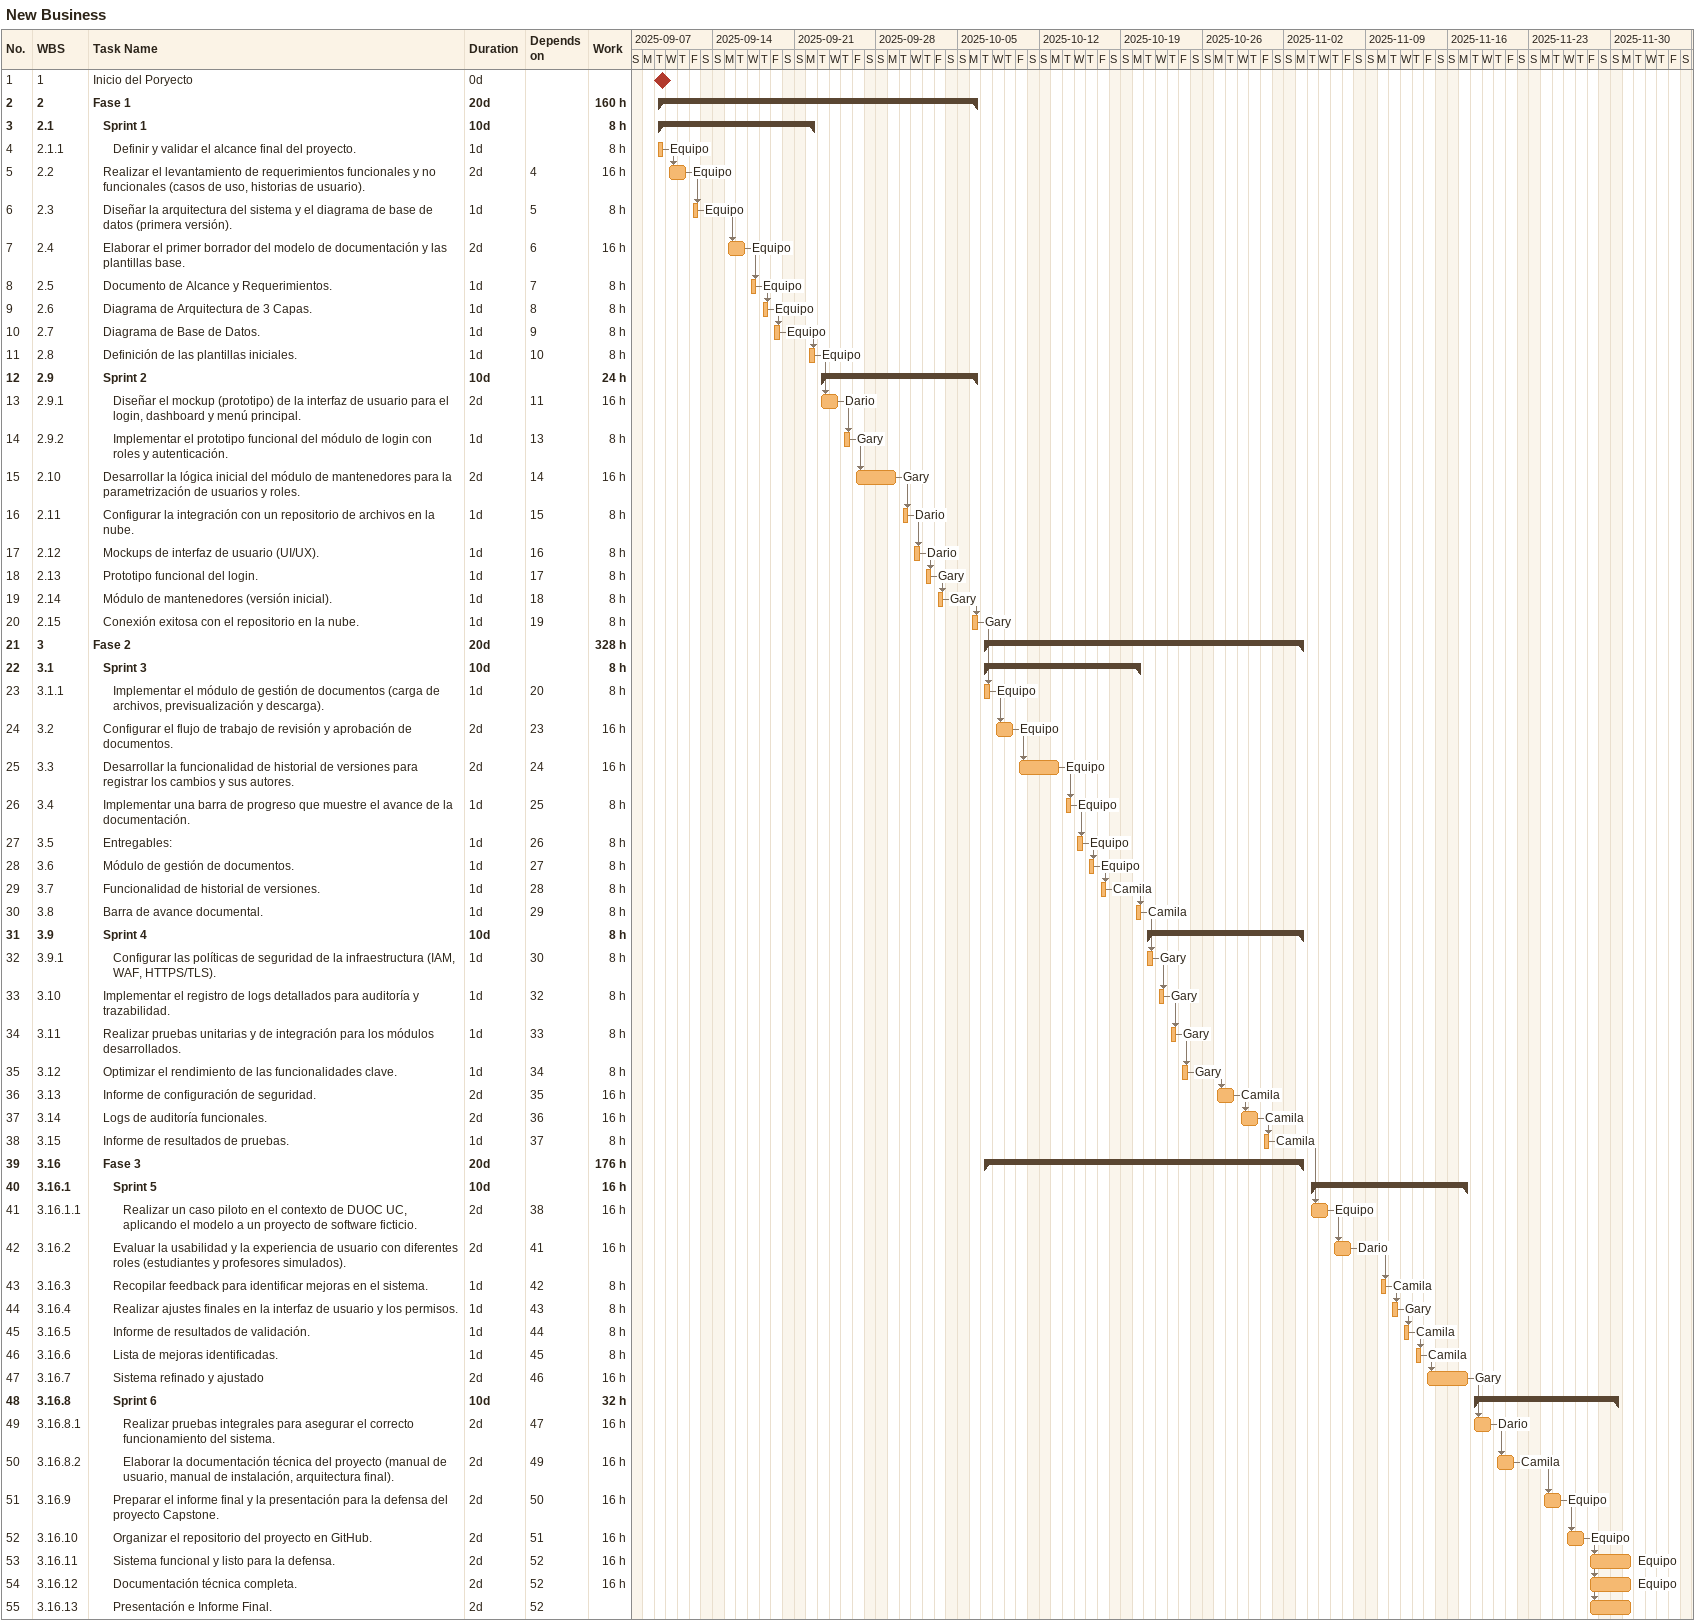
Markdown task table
New Business

| ID | WBS | Task | Duration | Start | Finish | Predecessors | Resources | Work (h) |
|---|---|---|---|---|---|---|---|---|
| 1 | 1 | Inicio del Poryecto | 0d | 2025-09-09 | 2025-09-09 |  |  |  |
| 2 | 2 | **Fase 1** | 20d | 2025-09-09 | 2025-10-06 |  |  | 160 |
| 3 | 2.1 | **Sprint 1** | 10d | 2025-09-09 | 2025-09-22 |  |  | 8 |
| 4 | 2.1.1 | Definir y validar el alcance final del proyecto. | 1d | 2025-09-09 | 2025-09-09 |  | Equipo | 8 |
| 5 | 2.2 | Realizar el levantamiento de requerimientos funcionales y no funcionales (casos de uso, historias de usuario). | 2d | 2025-09-10 | 2025-09-11 | 4 | Equipo | 16 |
| 6 | 2.3 | Diseñar la arquitectura del sistema y el diagrama de base de datos (primera versión). | 1d | 2025-09-12 | 2025-09-12 | 5 | Equipo | 8 |
| 7 | 2.4 | Elaborar el primer borrador del modelo de documentación y las plantillas base. | 2d | 2025-09-15 | 2025-09-16 | 6 | Equipo | 16 |
| 8 | 2.5 | Documento de Alcance y Requerimientos. | 1d | 2025-09-17 | 2025-09-17 | 7 | Equipo | 8 |
| 9 | 2.6 | Diagrama de Arquitectura de 3 Capas. | 1d | 2025-09-18 | 2025-09-18 | 8 | Equipo | 8 |
| 10 | 2.7 | Diagrama de Base de Datos. | 1d | 2025-09-19 | 2025-09-19 | 9 | Equipo | 8 |
| 11 | 2.8 | Definición de las plantillas iniciales. | 1d | 2025-09-22 | 2025-09-22 | 10 | Equipo | 8 |
| 12 | 2.9 | **Sprint 2** | 10d | 2025-09-23 | 2025-10-06 |  |  | 24 |
| 13 | 2.9.1 | Diseñar el mockup (prototipo) de la interfaz de usuario para el login, dashboard y menú principal. | 2d | 2025-09-23 | 2025-09-24 | 11 | Dario | 16 |
| 14 | 2.9.2 | Implementar el prototipo funcional del módulo de login con roles y autenticación. | 1d | 2025-09-25 | 2025-09-25 | 13 | Gary | 8 |
| 15 | 2.10 | Desarrollar la lógica inicial del módulo de mantenedores para la parametrización de usuarios y roles. | 2d | 2025-09-26 | 2025-09-29 | 14 | Gary | 16 |
| 16 | 2.11 | Configurar la integración con un repositorio de archivos en la nube. | 1d | 2025-09-30 | 2025-09-30 | 15 | Dario | 8 |
| 17 | 2.12 | Mockups de interfaz de usuario (UI/UX). | 1d | 2025-10-01 | 2025-10-01 | 16 | Dario | 8 |
| 18 | 2.13 | Prototipo funcional del login. | 1d | 2025-10-02 | 2025-10-02 | 17 | Gary | 8 |
| 19 | 2.14 | Módulo de mantenedores (versión inicial). | 1d | 2025-10-03 | 2025-10-03 | 18 | Gary | 8 |
| 20 | 2.15 | Conexión exitosa con el repositorio en la nube. | 1d | 2025-10-06 | 2025-10-06 | 19 | Gary | 8 |
| 21 | 3 | **Fase 2** | 20d | 2025-10-07 | 2025-11-03 |  |  | 328 |
| 22 | 3.1 | **Sprint 3** | 10d | 2025-10-07 | 2025-10-20 |  |  | 8 |
| 23 | 3.1.1 | Implementar el módulo de gestión de documentos (carga de archivos, previsualización y descarga). | 1d | 2025-10-07 | 2025-10-07 | 20 | Equipo | 8 |
| 24 | 3.2 | Configurar el flujo de trabajo de revisión y aprobación de documentos. | 2d | 2025-10-08 | 2025-10-09 | 23 | Equipo | 16 |
| 25 | 3.3 | Desarrollar la funcionalidad de historial de versiones para registrar los cambios y sus autores. | 2d | 2025-10-10 | 2025-10-13 | 24 | Equipo | 16 |
| 26 | 3.4 | Implementar una barra de progreso que muestre el avance de la documentación. | 1d | 2025-10-14 | 2025-10-14 | 25 | Equipo | 8 |
| 27 | 3.5 | Entregables: | 1d | 2025-10-15 | 2025-10-15 | 26 | Equipo | 8 |
| 28 | 3.6 | Módulo de gestión de documentos. | 1d | 2025-10-16 | 2025-10-16 | 27 | Equipo | 8 |
| 29 | 3.7 | Funcionalidad de historial de versiones. | 1d | 2025-10-17 | 2025-10-17 | 28 | Camila | 8 |
| 30 | 3.8 | Barra de avance documental. | 1d | 2025-10-20 | 2025-10-20 | 29 | Camila | 8 |
| 31 | 3.9 | **Sprint 4** | 10d | 2025-10-21 | 2025-11-03 |  |  | 8 |
| 32 | 3.9.1 | Configurar las políticas de seguridad de la infraestructura (IAM, WAF, HTTPS/TLS). | 1d | 2025-10-21 | 2025-10-21 | 30 | Gary | 8 |
| 33 | 3.10 | Implementar el registro de logs detallados para auditoría y trazabilidad. | 1d | 2025-10-22 | 2025-10-22 | 32 | Gary | 8 |
| 34 | 3.11 | Realizar pruebas unitarias y de integración para los módulos desarrollados. | 1d | 2025-10-23 | 2025-10-23 | 33 | Gary | 8 |
| 35 | 3.12 | Optimizar el rendimiento de las funcionalidades clave. | 1d | 2025-10-24 | 2025-10-24 | 34 | Gary | 8 |
| 36 | 3.13 | Informe de configuración de seguridad. | 2d | 2025-10-27 | 2025-10-28 | 35 | Camila | 16 |
| 37 | 3.14 | Logs de auditoría funcionales. | 2d | 2025-10-29 | 2025-10-30 | 36 | Camila | 16 |
| 38 | 3.15 | Informe de resultados de pruebas. | 1d | 2025-10-31 | 2025-10-31 | 37 | Camila | 8 |
| 39 | 3.16 | **Fase 3** | 20d | 2025-10-07 | 2025-11-03 |  |  | 176 |
| 40 | 3.16.1 | **Sprint 5** | 10d | 2025-11-04 | 2025-11-17 |  |  | 16 |
| 41 | 3.16.1.1 | Realizar un caso piloto en el contexto de DUOC UC, aplicando el modelo a un proyecto de software ficticio. | 2d | 2025-11-04 | 2025-11-05 | 38 | Equipo | 16 |
| 42 | 3.16.2 | Evaluar la usabilidad y la experiencia de usuario con diferentes roles (estudiantes y profesores simulados). | 2d | 2025-11-06 | 2025-11-07 | 41 | Dario | 16 |
| 43 | 3.16.3 | Recopilar feedback para identificar mejoras en el sistema. | 1d | 2025-11-10 | 2025-11-10 | 42 | Camila | 8 |
| 44 | 3.16.4 | Realizar ajustes finales en la interfaz de usuario y los permisos. | 1d | 2025-11-11 | 2025-11-11 | 43 | Gary | 8 |
| 45 | 3.16.5 | Informe de resultados de validación. | 1d | 2025-11-12 | 2025-11-12 | 44 | Camila | 8 |
| 46 | 3.16.6 | Lista de mejoras identificadas. | 1d | 2025-11-13 | 2025-11-13 | 45 | Camila | 8 |
| 47 | 3.16.7 | Sistema refinado y ajustado | 2d | 2025-11-14 | 2025-11-17 | 46 | Gary | 16 |
| 48 | 3.16.8 | **Sprint 6** | 10d | 2025-11-18 | 2025-11-30 |  |  | 32 |
| 49 | 3.16.8.1 | Realizar pruebas integrales para asegurar el correcto funcionamiento del sistema. | 2d | 2025-11-18 | 2025-11-19 | 47 | Dario | 16 |
| 50 | 3.16.8.2 | Elaborar la documentación técnica del proyecto (manual de usuario, manual de instalación, arquitectura final). | 2d | 2025-11-20 | 2025-11-21 | 49 | Camila | 16 |
| 51 | 3.16.9 | Preparar el informe final y la presentación para la defensa del proyecto Capstone. | 2d | 2025-11-24 | 2025-11-25 | 50 | Equipo | 16 |
| 52 | 3.16.10 | Organizar el repositorio del proyecto en GitHub. | 2d | 2025-11-26 | 2025-11-27 | 51 | Equipo | 16 |
| 53 | 3.16.11 | Sistema funcional y listo para la defensa. | 2d | 2025-11-28 | 2025-12-01 | 52 | Equipo | 16 |
| 54 | 3.16.12 | Documentación técnica completa. | 2d | 2025-11-28 | 2025-12-01 | 52 | Equipo | 16 |
| 55 | 3.16.13 | Presentación e Informe Final. | 2d | 2025-11-28 | 2025-12-01 | 52 |  |  |
